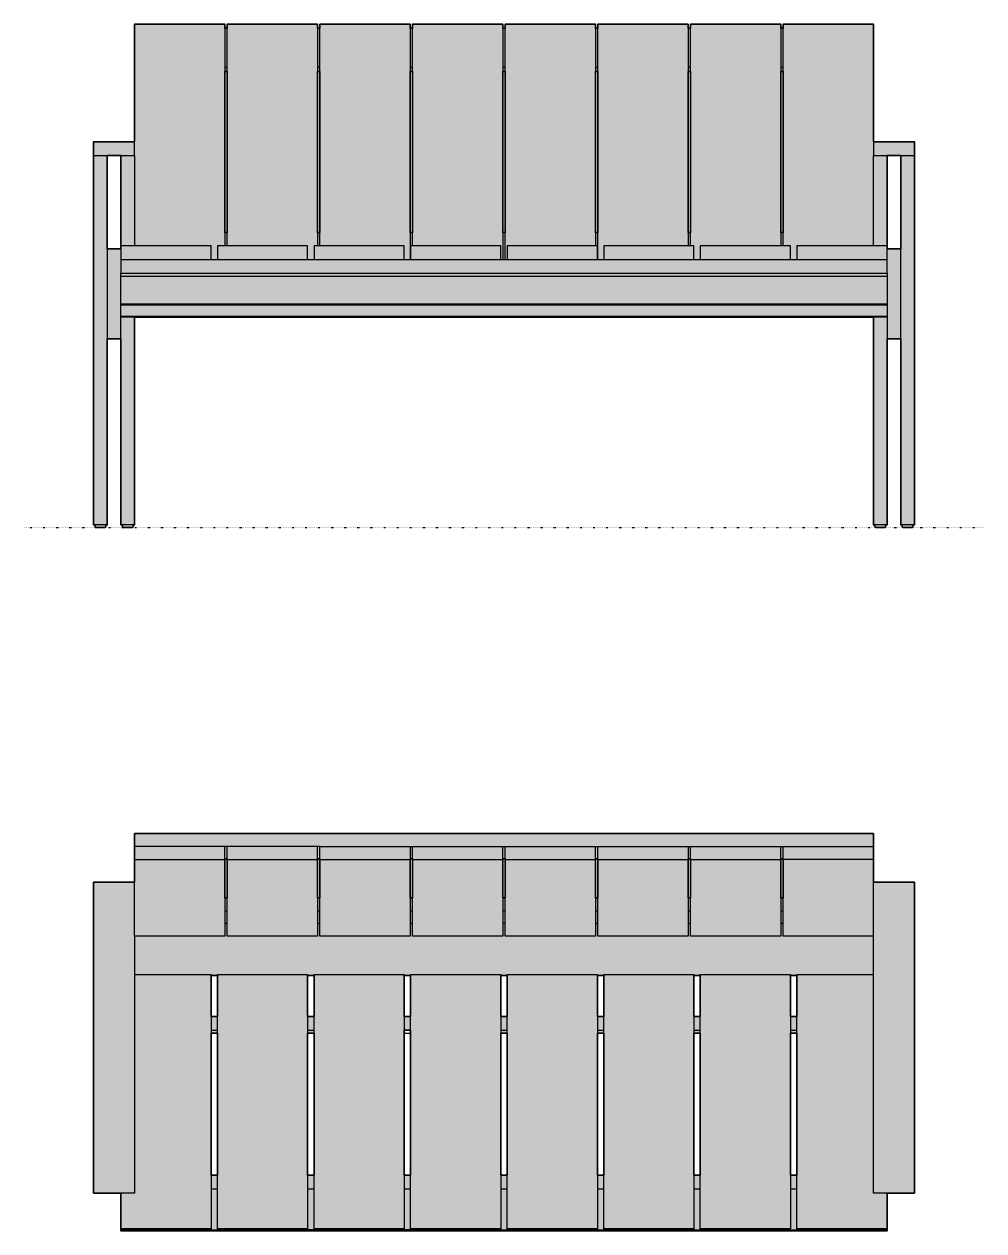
# Model space of a CAD drawing. Header units: millimetres. Extents: x 0 to 2777, y -1131 to 809.
# Drawn here: x 0 to 1543, y -1131 to 809 of the extents above; entities that cross this region are included whole.
import ezdxf

# ---------------------------------------------------------------- set-up
doc = ezdxf.new("R2010")
doc.units = ezdxf.units.MM
doc.linetypes.add('Dots', pattern=[1, 0, -1])
doc.layers.add('Blocks', color=7, linetype='Continuous')
doc.layers.add('Blocks$Fill', color=7, linetype='Continuous', true_color=0xffffff)
for name, color, linetype, lineweight, true_color in [('Blocks$Inner', 7, 'Continuous', 25, 0x007f00), ('Blocks$Outline', 7, 'Continuous', 35, 0xff3f3f), ('Groud', 7, 'Dots', 25, 0x243775)]:
    doc.layers.add(name, color=color, linetype=linetype, lineweight=lineweight, true_color=true_color)

# ---------------------------------------------------------------- blocks, each defined once
blk = doc.blocks.new('Crate Dining Bench Top')
at = {"layer": 'Blocks$Fill'}
h = blk.add_hatch(color=256, dxfattribs=at)
h.paths.add_polyline_path([(687.5, -709.4), (187.5, -709.4), (187.5, -643.4), (151, -643.4), (130, -643.4), (109, -643.4), (109, 544.6), (130, 544.6), (151, 544.6), (187.5, 544.6), (187.5, 610.6), (687.5, 610.6), (687.5, 566.6), (748, 566.6), (748, -665.4), (746.3, -665.4), (687.5, -665.4)], flags=0)
h.paths.add_polyline_path([(212.5, 399.6), (149.9, 399.6), (149.9, 395.6), (151, 395.6), (212.5, 395.6)], flags=0)
h.paths.add_polyline_path([(403.3, 411.3), (403.3, 421.6), (337.5, 421.6), (337.5, 411.3)], flags=0)
h.paths.add_polyline_path([(430.4, 421.6), (430.4, 411.3), (658.5, 411.3), (658.5, 421.6)], flags=0)
h.paths.add_polyline_path([(430.4, 266.3), (430.4, 256.1), (658.5, 256.1), (658.5, 266.3)], flags=0)
h.paths.add_polyline_path([(403.3, 256.1), (403.3, 266.3), (337.5, 266.3), (337.5, 256.1)], flags=0)
h.paths.add_polyline_path([(430.4, 111.1), (430.4, 100.8), (658.5, 100.8), (658.5, 111.1)], flags=0)
h.paths.add_polyline_path([(403.3, 111.1), (337.5, 111.1), (337.5, 100.8), (403.3, 100.8)], flags=0)
h.paths.add_polyline_path([(403.3, -44.2), (337.5, -44.2), (337.5, -54.5), (403.3, -54.5)], flags=0)
h.paths.add_polyline_path([(430.4, -54.5), (658.5, -54.5), (658.5, -44.2), (430.4, -44.2)], flags=0)
h.paths.add_polyline_path([(658.5, -199.5), (425.3, -199.5), (425.3, -209.8), (658.5, -209.8)], flags=0)
h.paths.add_polyline_path([(403.3, -199.5), (337.5, -199.5), (337.5, -209.8), (403.3, -209.8)], flags=0)
h.paths.add_polyline_path([(430.4, -354.8), (430.4, -365.1), (658.5, -365.1), (658.5, -354.8)], flags=0)
h.paths.add_polyline_path([(337.5, -354.8), (337.5, -365.1), (403.3, -365.1), (403.3, -354.8)], flags=0)
h.paths.add_polyline_path([(337.5, -510.1), (337.5, -520.4), (403.3, -520.4), (403.3, -510.1)], flags=0)
h.paths.add_polyline_path([(430.4, -510.1), (430.4, -520.4), (658.5, -520.4), (658.5, -510.1)], flags=0)
h.paths.add_polyline_path([(212.5, -494.4), (151, -494.4), (149.9, -494.4), (149.9, -498.4), (151, -498.4), (212.5, -498.4)], flags=0)
h.paths.add_polyline_path([(212.5, -345.4), (149.9, -345.4), (149.9, -349.4), (151, -349.4), (212.5, -349.4)], flags=0)
h.paths.add_polyline_path([(151, 250.6), (149.9, 250.6), (149.9, 246.6), (212.5, 246.6), (212.5, 250.6)], flags=0)
h.paths.add_polyline_path([(212.5, -200.4), (212.5, -196.4), (151, -196.4), (149.9, -196.4), (149.9, -200.4)], flags=0)
h.paths.add_polyline_path([(212.5, 101.6), (149.9, 101.6), (149.9, 97.6), (151, 97.6), (212.5, 97.6)], flags=0)
h.paths.add_polyline_path([(212.5, -47.4), (151, -47.4), (149.9, -47.4), (149.9, -51.4), (151, -51.4), (212.5, -51.4)], flags=0)
at = {"layer": 'Blocks$Inner'}
for p, q in [((744.5, 566.6), (744.5, 421.6)), ((746.3, 421.6), (746.3, 566.6)), ((337.5, 411.3), (337.5, 421.6)), ((430.4, 411.3), (430.4, 421.6)), ((149.9, 399.6), (149.9, 395.6)), ((212.5, 395.6), (212.5, 399.6)), ((233.5, 395.6), (233.5, 399.6)), ((253.3, 395.6), (253.3, 399.6)), ((337.5, 256.1), (337.5, 266.3)), ((430.4, 256.1), (430.4, 266.3)), ((658.5, 266.3), (658.5, 256.1)), ((744.5, 256.1), (744.5, 111.1)), ((746.3, 256.1), (746.3, 266.3)), ((130, 246.6), (130, 250.6)), ((149.9, 250.6), (149.9, 246.6)), ((151, 101.6), (151, 246.6)), ((212.5, 246.6), (212.5, 250.6)), ((233.5, 246.6), (233.5, 250.6)), ((253.3, 246.6), (253.3, 250.6)), ((149.9, 101.6), (149.9, 97.6)), ((212.5, 97.6), (212.5, 101.6)), ((233.5, 97.6), (233.5, 101.6)), ((253.3, 97.6), (253.3, 101.6)), ((403.3, 100.8), (403.3, 111.1)), ((425.3, 100.8), (425.3, 111.1)), ((658.5, 111.1), (658.5, 100.8)), ((680.5, 100.8), (680.5, 111.1)), ((744.5, 100.8), (744.5, -44.2)), ((149.9, -47.4), (149.9, -51.4)), ((212.5, -51.4), (212.5, -47.4)), ((233.5, -51.4), (233.5, -47.4)), ((253.3, -51.4), (253.3, -47.4)), ((337.5, -54.5), (337.5, -44.2)), ((403.3, -54.5), (403.3, -44.2)), ((425.3, -54.5), (425.3, -44.2)), ((430.4, -54.5), (430.4, -44.2)), ((658.5, -44.2), (658.5, -54.5)), ((680.5, -54.5), (680.5, -44.2)), ((130, -200.4), (130, -196.4)), ((149.9, -196.4), (149.9, -200.4)), ((151, -345.4), (151, -200.4)), ((212.5, -200.4), (212.5, -196.4)), ((233.5, -200.4), (233.5, -196.4)), ((253.3, -200.4), (253.3, -196.4)), ((337.5, -209.8), (337.5, -199.5)), ((403.3, -209.8), (403.3, -199.5)), ((425.3, -209.8), (425.3, -199.5)), ((430.4, -209.8), (430.4, -199.5)), ((658.5, -199.5), (658.5, -209.8)), ((680.5, -209.8), (680.5, -199.5)), ((149.9, -345.4), (149.9, -349.4)), ((212.5, -349.4), (212.5, -345.4)), ((233.5, -349.4), (233.5, -345.4)), ((253.3, -349.4), (253.3, -345.4)), ((337.5, -365.1), (337.5, -354.8)), ((403.3, -365.1), (403.3, -354.8)), ((425.3, -365.1), (425.3, -354.8)), ((430.4, -365.1), (430.4, -354.8)), ((658.5, -354.8), (658.5, -365.1)), ((680.5, -365.1), (680.5, -354.8)), ((151, -494.4), (130, -494.4)), ((149.9, -494.4), (149.9, -498.4)), ((212.5, -498.4), (212.5, -494.4)), ((233.5, -498.4), (233.5, -494.4)), ((253.3, -498.4), (253.3, -494.4)), ((337.5, -520.4), (337.5, -510.1)), ((403.3, -520.4), (403.3, -510.1)), ((425.3, -520.4), (425.3, -510.1)), ((430.4, -520.4), (430.4, -510.1)), ((658.5, -510.1), (658.5, -520.4)), ((680.5, -520.4), (680.5, -510.1)), ((744.5, -520.4), (744.5, -665.4))]:
    blk.add_line(p, q, dxfattribs=at)
for points in [[(187.5, 544.6), (187.5, 610.6), (687.5, 610.6), (687.5, 544.6), (187.5, 544.6), (151, 544.6), (151, 399.6)], [(687.5, 566.6), (744.5, 566.6), (746.3, 566.6), (748, 566.6), (748, -665.4), (746.3, -665.4), (744.5, -665.4), (687.5, -665.4)], [(151, 544.6), (130, 544.6), (109, 544.6), (109, -643.4), (130, -643.4)], [(274.3, 544.6), (274.3, 399.6), (151, 399.6), (130, 399.6), (130, 544.6)], [(746.3, 411.3), (746.3, 421.6), (744.5, 421.6), (335.8, 421.6), (335.8, 544.6)], [(744.5, 266.3), (746.3, 266.3), (746.3, 411.3), (744.5, 411.3), (744.5, 266.3), (335.8, 266.3), (335.8, 411.3), (744.5, 411.3)], [(403.3, 411.3), (403.3, 421.6)], [(425.3, 411.3), (425.3, 421.6)], [(658.5, 421.6), (658.5, 411.3)], [(680.5, 411.3), (680.5, 421.6)], [(151, 250.6), (130, 250.6), (130, 395.6), (130, 399.6)], [(151, 395.6), (274.3, 395.6), (274.3, 250.6), (151, 250.6), (151, 395.6), (130, 395.6)], [(746.3, 100.8), (746.3, 111.1), (744.5, 111.1), (335.8, 111.1), (335.8, 256.1), (744.5, 256.1), (746.3, 256.1), (746.3, 111.1)], [(403.3, 256.1), (403.3, 266.3)], [(425.3, 256.1), (425.3, 266.3)], [(680.5, 256.1), (680.5, 266.3)], [(151, -47.4), (130, -47.4), (130, 97.6), (130, 101.6)], [(151, 97.6), (274.3, 97.6), (274.3, -47.4), (151, -47.4), (151, 97.6), (130, 97.6)], [(746.3, -54.5), (746.3, -44.2), (744.5, -44.2), (335.8, -44.2), (335.8, 100.8), (744.5, 100.8), (746.3, 100.8), (746.3, -44.2)], [(337.5, 100.8), (337.5, 111.1)], [(430.4, 100.8), (430.4, 111.1)], [(151, -196.4), (130, -196.4), (130, -51.4), (130, -47.4)], [(151, -51.4), (274.3, -51.4), (274.3, -196.4), (151, -196.4), (151, -51.4), (130, -51.4)], [(744.5, -199.5), (335.8, -199.5), (335.8, -54.5), (744.5, -54.5), (744.5, -199.5), (746.3, -199.5), (746.3, -54.5), (744.5, -54.5)], [(746.3, -209.8), (744.5, -209.8), (744.5, -354.8), (335.8, -354.8), (335.8, -209.8), (744.5, -209.8)], [(746.3, -199.5), (746.3, -209.8), (746.3, -354.8), (744.5, -354.8)], [(130, -345.4), (130, -349.4), (130, -494.4), (130, -498.4), (130, -643.4), (151, -643.4)], [(151, -349.4), (274.3, -349.4), (274.3, -494.4), (151, -494.4), (151, -349.4), (130, -349.4)], [(746.3, -365.1), (744.5, -365.1), (744.5, -510.1), (335.8, -510.1), (335.8, -365.1), (744.5, -365.1)], [(746.3, -354.8), (746.3, -365.1), (746.3, -510.1), (744.5, -510.1)], [(151, -498.4), (274.3, -498.4), (274.3, -643.4), (151, -643.4), (151, -498.4), (130, -498.4)], [(335.8, -643.4), (335.8, -520.4), (744.5, -520.4), (746.3, -520.4)], [(746.3, -665.4), (746.3, -520.4), (746.3, -510.1)], [(274.3, -643.4), (687.5, -643.4), (687.5, -709.4), (187.5, -709.4), (187.5, -643.4)]]:
    blk.add_lwpolyline(points, dxfattribs=at)
for points in [[(274.3, 101.6), (151, 101.6), (130, 101.6), (130, 246.6), (151, 246.6), (274.3, 246.6)], [(274.3, -345.4), (151, -345.4), (130, -345.4), (130, -200.4), (151, -200.4), (274.3, -200.4)]]:
    blk.add_lwpolyline(points, close=True, dxfattribs=at)
at = {"layer": 'Blocks$Outline'}
for points in [[(187.5, 544.6), (187.5, 610.6)], [(187.5, 610.6), (687.5, 610.6)], [(687.5, 610.6), (687.5, 566.6)], [(687.5, 566.6), (744.5, 566.6), (746.3, 566.6), (748, 566.6), (748, -665.4), (746.3, -665.4), (744.5, -665.4), (687.5, -665.4)], [(109, -643.4), (109, 544.6)], [(109, 544.6), (130, 544.6)], [(130, 544.6), (151, 544.6)], [(151, 544.6), (187.5, 544.6)], [(403.3, 421.6), (337.5, 421.6)], [(337.5, 421.6), (337.5, 411.3)], [(337.5, 411.3), (403.3, 411.3)], [(403.3, 411.3), (403.3, 421.6)], [(430.4, 421.6), (430.4, 411.3)], [(658.5, 421.6), (430.4, 421.6)], [(430.4, 411.3), (658.5, 411.3)], [(658.5, 411.3), (658.5, 421.6)], [(212.5, 399.6), (151, 399.6), (149.9, 399.6)], [(149.9, 399.6), (149.9, 395.6)], [(149.9, 395.6), (151, 395.6)], [(151, 395.6), (212.5, 395.6)], [(212.5, 395.6), (212.5, 399.6)], [(403.3, 266.3), (337.5, 266.3)], [(337.5, 266.3), (337.5, 256.1)], [(337.5, 256.1), (403.3, 256.1)], [(403.3, 256.1), (403.3, 266.3)], [(430.4, 266.3), (430.4, 256.1)], [(658.5, 266.3), (430.4, 266.3)], [(430.4, 256.1), (658.5, 256.1)], [(658.5, 256.1), (658.5, 266.3)], [(151, 250.6), (149.9, 250.6)], [(149.9, 250.6), (149.9, 246.6)], [(149.9, 246.6), (151, 246.6), (212.5, 246.6)], [(212.5, 250.6), (151, 250.6)], [(212.5, 246.6), (212.5, 250.6)], [(212.5, 101.6), (151, 101.6), (149.9, 101.6)], [(149.9, 101.6), (149.9, 97.6)], [(149.9, 97.6), (151, 97.6)], [(151, 97.6), (212.5, 97.6)], [(212.5, 97.6), (212.5, 101.6)], [(403.3, 111.1), (337.5, 111.1)], [(337.5, 111.1), (337.5, 100.8)], [(337.5, 100.8), (403.3, 100.8)], [(403.3, 100.8), (403.3, 111.1)], [(430.4, 111.1), (430.4, 100.8)], [(658.5, 111.1), (430.4, 111.1)], [(430.4, 100.8), (658.5, 100.8)], [(658.5, 100.8), (658.5, 111.1)], [(151, -47.4), (149.9, -47.4)], [(149.9, -47.4), (149.9, -51.4)], [(149.9, -51.4), (151, -51.4)], [(212.5, -47.4), (151, -47.4)], [(151, -51.4), (212.5, -51.4)], [(212.5, -51.4), (212.5, -47.4)], [(403.3, -44.2), (337.5, -44.2)], [(337.5, -44.2), (337.5, -54.5)], [(337.5, -54.5), (403.3, -54.5)], [(403.3, -54.5), (403.3, -44.2)], [(658.5, -44.2), (430.4, -44.2)], [(430.4, -44.2), (430.4, -54.5)], [(430.4, -54.5), (658.5, -54.5)], [(658.5, -54.5), (658.5, -44.2)], [(151, -196.4), (149.9, -196.4)], [(149.9, -196.4), (149.9, -200.4)], [(149.9, -200.4), (151, -200.4), (212.5, -200.4)], [(212.5, -196.4), (151, -196.4)], [(212.5, -200.4), (212.5, -196.4)], [(403.3, -199.5), (337.5, -199.5)], [(337.5, -199.5), (337.5, -209.8)], [(337.5, -209.8), (403.3, -209.8)], [(403.3, -209.8), (403.3, -199.5)], [(658.5, -199.5), (425.3, -199.5)], [(425.3, -199.5), (425.3, -209.8)], [(425.3, -209.8), (658.5, -209.8)], [(658.5, -209.8), (658.5, -199.5)], [(212.5, -345.4), (151, -345.4), (149.9, -345.4)], [(149.9, -345.4), (149.9, -349.4)], [(212.5, -349.4), (212.5, -345.4)], [(149.9, -349.4), (151, -349.4)], [(151, -349.4), (212.5, -349.4)], [(337.5, -354.8), (337.5, -365.1)], [(403.3, -354.8), (337.5, -354.8)], [(337.5, -365.1), (403.3, -365.1)], [(403.3, -365.1), (403.3, -354.8)], [(430.4, -354.8), (430.4, -365.1)], [(658.5, -354.8), (430.4, -354.8)], [(430.4, -365.1), (658.5, -365.1)], [(658.5, -365.1), (658.5, -354.8)], [(151, -494.4), (149.9, -494.4)], [(149.9, -494.4), (149.9, -498.4)], [(149.9, -498.4), (151, -498.4)], [(212.5, -494.4), (151, -494.4)], [(151, -498.4), (212.5, -498.4)], [(212.5, -498.4), (212.5, -494.4)], [(337.5, -510.1), (337.5, -520.4)], [(403.3, -510.1), (337.5, -510.1)], [(337.5, -520.4), (403.3, -520.4)], [(403.3, -520.4), (403.3, -510.1)], [(430.4, -510.1), (430.4, -520.4)], [(658.5, -510.1), (430.4, -510.1)], [(430.4, -520.4), (658.5, -520.4)], [(658.5, -520.4), (658.5, -510.1)], [(130, -643.4), (109, -643.4)], [(151, -643.4), (130, -643.4)], [(187.5, -643.4), (151, -643.4)], [(187.5, -709.4), (187.5, -643.4)], [(687.5, -665.4), (687.5, -709.4)], [(687.5, -709.4), (187.5, -709.4)]]:
    blk.add_lwpolyline(points, dxfattribs=at)
blk = doc.blocks.new('Crate Dining Bench Front')
at = {"layer": 'Blocks$Fill'}
h = blk.add_hatch(color=256, dxfattribs=at)
h.paths.add_polyline_path([(1431.6, 598), (1431.6, 4), (1429.6, 4), (1429.2, 1.2), (1429.2, 1.2), (1429.2, 1.1), (1429.2, 1.1), (1429.1, 1), (1429.1, 1), (1429.1, 0.9), (1429.1, 0.9), (1429.1, 0.8), (1429, 0.8), (1429, 0.7), (1429, 0.7), (1429, 0.6), (1428.9, 0.6), (1428.9, 0.6), (1428.9, 0.5), (1428.8, 0.5), (1428.8, 0.4), (1428.7, 0.4), (1428.7, 0.4), (1428.7, 0.3), (1428.6, 0.3), (1428.6, 0.3), (1428.5, 0.3), (1428.5, 0.2), (1428.5, 0.2), (1428.4, 0.2), (1428.4, 0.1), (1428.3, 0.1), (1428.3, 0.1), (1428.2, 0.1), (1428.2, 0.1), (1428.1, 0.1), (1428.1, 0), (1428, 0), (1428, 0), (1427.9, 0), (1427.9, 0), (1427.8, 0), (1427.8, 0), (1427.7, 0), (1413.5, 0), (1413.4, 0), (1413.4, 0), (1413.3, 0), (1413.3, 0), (1413.2, 0), (1413.2, 0), (1413.1, 0.1), (1413.1, 0.1), (1413.1, 0.1), (1413, 0.1), (1413, 0.1), (1412.9, 0.1), (1412.9, 0.2), (1412.8, 0.2), (1412.8, 0.2), (1412.7, 0.2), (1412.7, 0.3), (1412.7, 0.3), (1412.6, 0.3), (1412.6, 0.4), (1412.5, 0.4), (1412.5, 0.4), (1412.5, 0.5), (1412.4, 0.5), (1412.4, 0.5), (1412.4, 0.6), (1412.3, 0.6), (1412.3, 0.7), (1412.3, 0.7), (1412.3, 0.7), (1412.2, 0.8), (1412.2, 0.8), (1412.2, 0.9), (1412.2, 0.9), (1412.1, 1), (1412.1, 1), (1412.1, 1.1), (1412.1, 1.1), (1412.1, 1.2), (1412.1, 1.2), (1412.1, 1.3), (1411.6, 4), (1409.6, 4), (1409.6, 303), (1387.6, 303), (1387.6, 4), (1385.6, 4), (1385.2, 1.2), (1385.2, 1.2), (1385.2, 1.1), (1385.2, 1.1), (1385.1, 1), (1385.1, 1), (1385.1, 0.9), (1385.1, 0.9), (1385.1, 0.8), (1385, 0.8), (1385, 0.7), (1385, 0.7), (1385, 0.6), (1384.9, 0.6), (1384.9, 0.6), (1384.9, 0.5), (1384.8, 0.5), (1384.8, 0.4), (1384.7, 0.4), (1384.7, 0.4), (1384.7, 0.3), (1384.6, 0.3), (1384.6, 0.3), (1384.5, 0.3), (1384.5, 0.2), (1384.5, 0.2), (1384.4, 0.2), (1384.4, 0.1), (1384.3, 0.1), (1384.3, 0.1), (1384.2, 0.1), (1384.2, 0.1), (1384.1, 0.1), (1384.1, 0), (1384, 0), (1384, 0), (1383.9, 0), (1383.9, 0), (1383.8, 0), (1383.8, 0), (1383.7, 0), (1369.5, 0), (1369.4, 0), (1369.4, 0), (1369.3, 0), (1369.3, 0), (1369.2, 0), (1369.2, 0), (1369.1, 0.1), (1369.1, 0.1), (1369.1, 0.1), (1369, 0.1), (1369, 0.1), (1368.9, 0.1), (1368.9, 0.2), (1368.8, 0.2), (1368.8, 0.2), (1368.7, 0.2), (1368.7, 0.3), (1368.7, 0.3), (1368.6, 0.3), (1368.6, 0.4), (1368.5, 0.4), (1368.5, 0.4), (1368.5, 0.5), (1368.4, 0.5), (1368.4, 0.5), (1368.4, 0.6), (1368.3, 0.6), (1368.3, 0.7), (1368.3, 0.7), (1368.3, 0.7), (1368.2, 0.8), (1368.2, 0.8), (1368.2, 0.9), (1368.2, 0.9), (1368.1, 1), (1368.1, 1), (1368.1, 1.1), (1368.1, 1.1), (1368.1, 1.2), (1368.1, 1.2), (1368.1, 1.3), (1367.6, 4), (1365.6, 4), (1365.6, 337.8), (177.6, 337.8), (177.6, 4), (175.6, 4), (175.2, 1.2), (175.2, 1.2), (175.2, 1.1), (175.2, 1.1), (175.1, 1), (175.1, 1), (175.1, 0.9), (175.1, 0.9), (175.1, 0.8), (175, 0.8), (175, 0.7), (175, 0.7), (175, 0.6), (174.9, 0.6), (174.9, 0.6), (174.9, 0.5), (174.8, 0.5), (174.8, 0.4), (174.7, 0.4), (174.7, 0.4), (174.7, 0.3), (174.6, 0.3), (174.6, 0.3), (174.5, 0.3), (174.5, 0.2), (174.5, 0.2), (174.4, 0.2), (174.4, 0.1), (174.3, 0.1), (174.3, 0.1), (174.2, 0.1), (174.2, 0.1), (174.1, 0.1), (174.1, 0), (174, 0), (174, 0), (173.9, 0), (173.9, 0), (173.8, 0), (173.8, 0), (173.7, 0), (159.5, 0), (159.4, 0), (159.4, 0), (159.3, 0), (159.3, 0), (159.2, 0), (159.2, 0), (159.1, 0.1), (159.1, 0.1), (159.1, 0.1), (159, 0.1), (159, 0.1), (158.9, 0.1), (158.9, 0.2), (158.8, 0.2), (158.8, 0.2), (158.7, 0.2), (158.7, 0.3), (158.7, 0.3), (158.6, 0.3), (158.6, 0.4), (158.5, 0.4), (158.5, 0.4), (158.5, 0.5), (158.4, 0.5), (158.4, 0.5), (158.4, 0.6), (158.3, 0.6), (158.3, 0.7), (158.3, 0.7), (158.3, 0.7), (158.2, 0.8), (158.2, 0.8), (158.2, 0.9), (158.2, 0.9), (158.1, 1), (158.1, 1), (158.1, 1.1), (158.1, 1.1), (158.1, 1.2), (158.1, 1.2), (158.1, 1.3), (157.6, 4), (155.6, 4), (155.6, 303), (133.6, 303), (133.6, 4), (131.6, 4), (131.2, 1.2), (131.2, 1.2), (131.2, 1.1), (131.2, 1.1), (131.1, 1), (131.1, 1), (131.1, 0.9), (131.1, 0.9), (131.1, 0.8), (131, 0.8), (131, 0.7), (131, 0.7), (131, 0.6), (130.9, 0.6), (130.9, 0.6), (130.9, 0.5), (130.8, 0.5), (130.8, 0.4), (130.7, 0.4), (130.7, 0.4), (130.7, 0.3), (130.6, 0.3), (130.6, 0.3), (130.5, 0.3), (130.5, 0.2), (130.5, 0.2), (130.4, 0.2), (130.4, 0.1), (130.3, 0.1), (130.3, 0.1), (130.2, 0.1), (130.2, 0.1), (130.1, 0.1), (130.1, 0), (130, 0), (130, 0), (129.9, 0), (129.9, 0), (129.8, 0), (129.8, 0), (129.7, 0), (115.5, 0), (115.4, 0), (115.4, 0), (115.3, 0), (115.3, 0), (115.2, 0), (115.2, 0), (115.1, 0.1), (115.1, 0.1), (115.1, 0.1), (115, 0.1), (115, 0.1), (114.9, 0.1), (114.9, 0.2), (114.8, 0.2), (114.8, 0.2), (114.7, 0.2), (114.7, 0.3), (114.7, 0.3), (114.6, 0.3), (114.6, 0.4), (114.5, 0.4), (114.5, 0.4), (114.5, 0.5), (114.4, 0.5), (114.4, 0.5), (114.4, 0.6), (114.3, 0.6), (114.3, 0.7), (114.3, 0.7), (114.3, 0.7), (114.2, 0.8), (114.2, 0.8), (114.2, 0.9), (114.2, 0.9), (114.1, 1), (114.1, 1), (114.1, 1.1), (114.1, 1.1), (114.1, 1.2), (114.1, 1.2), (114.1, 1.3), (113.6, 4), (111.6, 4), (111.6, 598), (111.6, 620), (177.6, 620), (177.6, 809), (322.6, 809), (322.6, 802.4), (326.6, 802.4), (326.6, 809), (471.6, 809), (471.6, 802.4), (475.6, 802.4), (475.6, 809), (620.6, 809), (620.6, 802.4), (624.6, 802.4), (624.6, 809), (769.6, 809), (769.6, 802.4), (773.6, 802.4), (773.6, 809), (918.6, 809), (918.6, 802.4), (922.6, 802.4), (922.6, 809), (1067.6, 809), (1067.6, 802.4), (1071.6, 802.4), (1071.6, 809), (1216.6, 809), (1216.6, 802.4), (1220.6, 802.4), (1220.6, 809), (1365.6, 809), (1365.6, 620), (1431.6, 620)], flags=0)
h.paths.add_polyline_path([(155.6, 452.5), (155.6, 598), (133.6, 598), (133.6, 448), (155.6, 448)], flags=0)
h.paths.add_polyline_path([(322.6, 474.3), (326.6, 474.3), (326.6, 732.8), (322.6, 732.8)], flags=0)
h.paths.add_polyline_path([(475.6, 474.3), (475.6, 732.8), (471.6, 732.8), (471.6, 474.3)], flags=0)
h.paths.add_polyline_path([(624.6, 474.3), (624.6, 732.8), (620.6, 732.8), (620.6, 474.3)], flags=0)
h.paths.add_polyline_path([(769.6, 474.3), (773.6, 474.3), (773.6, 732.8), (769.6, 732.8)], flags=0)
h.paths.add_polyline_path([(922.6, 474.3), (922.6, 732.8), (918.6, 732.8), (918.6, 474.3)], flags=0)
h.paths.add_polyline_path([(1067.6, 474.3), (1071.6, 474.3), (1071.6, 732.8), (1067.6, 732.8)], flags=0)
h.paths.add_polyline_path([(1216.6, 474.3), (1220.6, 474.3), (1220.6, 732.8), (1216.6, 732.8)], flags=0)
h.paths.add_polyline_path([(1387.6, 452.5), (1387.6, 448), (1409.6, 448), (1409.6, 598), (1387.6, 598)], flags=0)
at = {"layer": 'Blocks$Inner'}
for p, q in [((322.6, 802.4), (326.6, 802.4)), ((471.6, 802.4), (475.6, 802.4)), ((620.6, 802.4), (624.6, 802.4)), ((769.6, 802.4), (773.6, 802.4)), ((918.6, 802.4), (922.6, 802.4)), ((1067.6, 802.4), (1071.6, 802.4)), ((1216.6, 802.4), (1220.6, 802.4)), ((326.6, 739.5), (322.6, 739.5)), ((475.6, 739.5), (471.6, 739.5)), ((624.6, 739.5), (620.6, 739.5)), ((773.6, 739.5), (769.6, 739.5)), ((922.6, 739.5), (918.6, 739.5)), ((1071.6, 739.5), (1067.6, 739.5)), ((1220.6, 739.5), (1216.6, 739.5)), ((322.6, 732.8), (326.6, 732.8)), ((471.6, 732.8), (475.6, 732.8)), ((620.6, 732.8), (624.6, 732.8)), ((769.6, 732.8), (773.6, 732.8)), ((918.6, 732.8), (922.6, 732.8)), ((1067.6, 732.8), (1071.6, 732.8)), ((1216.6, 732.8), (1220.6, 732.8)), ((155.6, 452.5), (155.6, 598)), ((1387.6, 598), (1387.6, 452.5)), ((322.6, 474.3), (326.6, 474.3)), ((471.6, 474.3), (475.6, 474.3)), ((620.6, 474.3), (624.6, 474.3)), ((769.6, 474.3), (773.6, 474.3)), ((918.6, 474.3), (922.6, 474.3)), ((1067.6, 474.3), (1071.6, 474.3)), ((1216.6, 474.3), (1220.6, 474.3)), ((155.6, 448), (133.6, 448)), ((1409.6, 448), (1387.6, 448)), ((155.6, 430.6), (1387.6, 430.6)), ((155.6, 359.6), (1387.6, 359.6)), ((155.6, 357.9), (1387.6, 357.9)), ((155.6, 339.5), (1387.6, 339.5)), ((1387.6, 337.8), (155.6, 337.8)), ((1387.6, 303), (1409.6, 303)), ((158.5, 0.4), (159.1, 0.1))]:
    blk.add_line(p, q, dxfattribs=at)
for points in [[(177.6, 598), (177.6, 620), (177.6, 809), (322.6, 809), (322.6, 452.5)], [(326.6, 452.5), (326.6, 809), (471.6, 809), (471.6, 452.5)], [(475.6, 452.5), (475.6, 809), (620.6, 809), (620.6, 430.6)], [(624.6, 452.5), (624.6, 809), (769.6, 809), (769.6, 430.6)], [(773.6, 430.6), (773.6, 809), (918.6, 809), (918.6, 452.5)], [(922.6, 430.6), (922.6, 809), (1067.6, 809), (1067.6, 452.5)], [(1071.6, 452.5), (1071.6, 809), (1216.6, 809), (1216.6, 452.5)], [(1220.6, 452.5), (1220.6, 809), (1365.6, 809), (1365.6, 620), (1365.6, 598)], [(177.6, 620), (111.6, 620), (111.6, 598), (177.6, 598), (177.6, 452.5)], [(1365.6, 452.5), (1365.6, 598), (1431.6, 598), (1431.6, 620), (1365.6, 620)], [(133.6, 598), (133.6, 4), (111.6, 4), (111.6, 598)], [(1431.6, 598), (1431.6, 4), (1409.6, 4), (1409.6, 303), (1409.6, 448), (1409.6, 598)], [(300.6, 430.6), (300.6, 452.5), (155.6, 452.5), (155.6, 430.6), (155.6, 408.6), (1387.6, 408.6), (1387.6, 403.4), (155.6, 403.4)], [(455.9, 430.6), (455.9, 452.5), (310.9, 452.5), (310.9, 430.6)], [(611.2, 430.6), (611.2, 452.5), (466.2, 452.5), (466.2, 430.6)], [(766.5, 430.6), (766.5, 452.5), (621.5, 452.5), (621.5, 430.6)], [(921.8, 430.6), (921.8, 452.5), (776.8, 452.5), (776.8, 430.6)], [(1077.1, 430.6), (1077.1, 452.5), (932.1, 452.5), (932.1, 430.6)], [(1232.3, 430.6), (1232.3, 452.5), (1087.3, 452.5), (1087.3, 430.6)], [(1387.6, 408.6), (1387.6, 430.6), (1387.6, 452.5), (1242.6, 452.5), (1242.6, 430.6)], [(133.6, 303), (155.6, 303), (155.6, 408.6)], [(1387.6, 403.4), (1387.6, 398.4), (1387.6, 303), (1387.6, 4), (1365.6, 4), (1365.6, 337.8)], [(177.6, 337.8), (177.6, 4), (155.6, 4), (155.6, 303)], [(115.1, 0.1), (114.5, 0.4), (114.5, 0.4), (114.5, 0.5), (114.4, 0.5), (114.4, 0.5), (114.4, 0.6), (114.3, 0.6), (114.3, 0.7), (114.3, 0.7), (114.3, 0.7), (114.2, 0.8), (114.2, 0.8), (114.2, 0.9), (114.2, 0.9), (114.1, 1), (114.1, 1), (114.1, 1.1), (114.1, 1.1), (114.1, 1.2), (114.1, 1.2), (114.1, 1.3), (113.6, 4)], [(131.6, 4), (131.2, 1.3), (131.2, 1.2), (131.2, 1.2), (131.2, 1.1), (131.2, 1.1), (131.1, 1), (131.1, 1), (131.1, 0.9), (131.1, 0.9), (131.1, 0.8), (131, 0.8), (131, 0.7), (131, 0.7), (131, 0.6), (130.9, 0.6), (130.9, 0.6), (130.9, 0.5), (130.8, 0.5), (130.8, 0.4), (130.7, 0.4), (130.7, 0.4), (130.7, 0.3), (130.6, 0.3), (130.6, 0.3), (130.5, 0.3), (130.5, 0.2), (130.5, 0.2), (130.4, 0.2), (130.4, 0.1), (130.3, 0.1), (130.3, 0.1), (130.2, 0.1), (130.2, 0.1), (130.1, 0.1), (130.1, 0), (130, 0), (130, 0), (129.9, 0), (129.9, 0), (129.8, 0), (129.8, 0), (129.7, 0), (129.7, 0), (128.6, 0), (128.2, 0), (117, 0), (116.8, 0), (115.6, 0), (115.5, 0), (115.5, 0), (115.4, 0), (115.4, 0), (115.3, 0), (115.3, 0), (115.2, 0), (115.2, 0), (115.1, 0.1), (115.1, 0.1), (115.1, 0.1), (115, 0.1), (115, 0.1), (114.9, 0.1), (114.9, 0.2), (114.8, 0.2), (114.8, 0.2), (114.7, 0.2), (114.7, 0.3), (114.7, 0.3), (114.6, 0.3), (114.6, 0.4), (114.5, 0.4)], [(175.6, 4), (175.2, 1.3), (175.2, 1.2), (175.2, 1.2), (175.2, 1.1), (175.2, 1.1), (175.1, 1), (175.1, 1), (175.1, 0.9), (175.1, 0.9), (175.1, 0.8), (175, 0.8), (175, 0.7), (175, 0.7), (175, 0.6), (174.9, 0.6), (174.9, 0.6), (174.9, 0.5), (174.8, 0.5), (174.8, 0.4), (174.7, 0.4), (174.7, 0.4), (174.7, 0.3), (174.6, 0.3), (174.6, 0.3), (174.5, 0.3), (174.5, 0.2), (174.5, 0.2), (174.4, 0.2), (174.4, 0.1), (174.3, 0.1), (174.3, 0.1), (174.2, 0.1), (174.2, 0.1), (174.1, 0.1), (174.1, 0), (174, 0), (174, 0), (173.9, 0), (173.9, 0), (173.8, 0), (173.8, 0), (173.7, 0), (173.7, 0), (172.6, 0), (172.2, 0), (161, 0), (160.8, 0), (159.6, 0), (159.5, 0), (159.5, 0), (159.4, 0), (159.4, 0), (159.3, 0), (159.3, 0), (159.2, 0), (159.2, 0), (159.1, 0.1), (159.1, 0.1), (159.1, 0.1), (159, 0.1), (159, 0.1), (158.9, 0.1), (158.9, 0.2), (158.8, 0.2), (158.8, 0.2), (158.7, 0.2), (158.7, 0.3), (158.7, 0.3), (158.6, 0.3), (158.6, 0.4), (158.5, 0.4), (158.5, 0.4), (158.5, 0.5), (158.4, 0.5), (158.4, 0.5), (158.4, 0.6), (158.3, 0.6), (158.3, 0.7), (158.3, 0.7), (158.3, 0.7), (158.2, 0.8), (158.2, 0.8), (158.2, 0.9), (158.2, 0.9), (158.1, 1), (158.1, 1), (158.1, 1.1), (158.1, 1.1), (158.1, 1.2), (158.1, 1.2), (158.1, 1.3), (157.6, 4)], [(1385.6, 4), (1385.2, 1.3), (1385.2, 1.2), (1385.2, 1.2), (1385.2, 1.1), (1385.2, 1.1), (1385.1, 1), (1385.1, 1), (1385.1, 0.9), (1385.1, 0.9), (1385.1, 0.8), (1385, 0.8), (1385, 0.7), (1385, 0.7), (1385, 0.6), (1384.9, 0.6), (1384.9, 0.6), (1384.9, 0.5), (1384.8, 0.5), (1384.8, 0.4), (1384.7, 0.4), (1384.7, 0.4), (1384.7, 0.3), (1384.6, 0.3), (1384.6, 0.3), (1384.5, 0.3), (1384.5, 0.2), (1384.5, 0.2), (1384.4, 0.2), (1384.4, 0.1), (1384.3, 0.1), (1384.3, 0.1), (1384.2, 0.1), (1384.2, 0.1), (1384.1, 0.1), (1384.1, 0), (1384, 0), (1384, 0), (1383.9, 0), (1383.9, 0), (1383.8, 0), (1383.8, 0), (1383.7, 0), (1383.6, 0), (1382.5, 0), (1382.2, 0), (1371, 0), (1370.7, 0), (1369.6, 0), (1369.5, 0), (1369.5, 0), (1369.4, 0), (1369.4, 0), (1369.3, 0), (1369.3, 0), (1369.2, 0), (1369.2, 0), (1369.1, 0.1), (1369.1, 0.1), (1369.1, 0.1), (1369, 0.1), (1369, 0.1), (1368.9, 0.1), (1368.9, 0.2), (1368.8, 0.2), (1368.8, 0.2), (1368.7, 0.2), (1368.7, 0.3), (1368.7, 0.3), (1368.6, 0.3), (1368.6, 0.4), (1368.5, 0.4), (1368.5, 0.4), (1368.5, 0.5), (1368.4, 0.5), (1368.4, 0.5), (1368.4, 0.6), (1368.3, 0.6), (1368.3, 0.7), (1368.3, 0.7), (1368.3, 0.7), (1368.2, 0.8), (1368.2, 0.8), (1368.2, 0.9), (1368.2, 0.9), (1368.1, 1), (1368.1, 1), (1368.1, 1.1), (1368.1, 1.1), (1368.1, 1.2), (1368.1, 1.2), (1368.1, 1.3), (1367.6, 4)], [(1429.6, 4), (1429.2, 1.3), (1429.2, 1.2), (1429.2, 1.2), (1429.2, 1.1), (1429.2, 1.1), (1429.1, 1), (1429.1, 1), (1429.1, 0.9), (1429.1, 0.9), (1429.1, 0.8), (1429, 0.8), (1429, 0.7), (1429, 0.7), (1429, 0.6), (1428.9, 0.6), (1428.9, 0.6), (1428.9, 0.5), (1428.8, 0.5), (1428.8, 0.4), (1428.7, 0.4), (1428.7, 0.4), (1428.7, 0.3), (1428.6, 0.3), (1428.6, 0.3), (1428.5, 0.3), (1428.5, 0.2), (1428.5, 0.2), (1428.4, 0.2), (1428.4, 0.1), (1428.3, 0.1), (1428.3, 0.1), (1428.2, 0.1), (1428.2, 0.1), (1428.1, 0.1), (1428.1, 0), (1428, 0), (1428, 0), (1427.9, 0), (1427.9, 0), (1427.8, 0), (1427.8, 0), (1427.7, 0), (1427.6, 0), (1426.5, 0), (1426.2, 0), (1415, 0), (1414.7, 0), (1413.6, 0), (1413.5, 0), (1413.5, 0), (1413.4, 0), (1413.4, 0), (1413.3, 0), (1413.3, 0), (1413.2, 0), (1413.2, 0), (1413.1, 0.1), (1413.1, 0.1), (1413.1, 0.1), (1413, 0.1), (1413, 0.1), (1412.9, 0.1), (1412.9, 0.2), (1412.8, 0.2), (1412.8, 0.2), (1412.7, 0.2), (1412.7, 0.3), (1412.7, 0.3), (1412.6, 0.3), (1412.6, 0.4), (1412.5, 0.4), (1412.5, 0.4), (1412.5, 0.5), (1412.4, 0.5), (1412.4, 0.5), (1412.4, 0.6), (1412.3, 0.6), (1412.3, 0.7), (1412.3, 0.7), (1412.3, 0.7), (1412.2, 0.8), (1412.2, 0.8), (1412.2, 0.9), (1412.2, 0.9), (1412.1, 1), (1412.1, 1), (1412.1, 1.1), (1412.1, 1.1), (1412.1, 1.2), (1412.1, 1.2), (1412.1, 1.3), (1411.6, 4)]]:
    blk.add_lwpolyline(points, dxfattribs=at)
at = {"layer": 'Blocks$Outline'}
for points in [[(177.6, 620), (177.6, 809), (322.6, 809), (322.6, 802.4)], [(322.6, 802.4), (326.6, 802.4)], [(326.6, 802.4), (326.6, 809), (471.6, 809), (471.6, 802.4)], [(471.6, 802.4), (475.6, 802.4)], [(475.6, 802.4), (475.6, 809), (620.6, 809), (620.6, 802.4)], [(620.6, 802.4), (624.6, 802.4)], [(624.6, 802.4), (624.6, 809), (769.6, 809), (769.6, 802.4)], [(769.6, 802.4), (773.6, 802.4)], [(773.6, 802.4), (773.6, 809), (918.6, 809), (918.6, 802.4)], [(918.6, 802.4), (922.6, 802.4)], [(922.6, 802.4), (922.6, 809), (1067.6, 809), (1067.6, 802.4)], [(1067.6, 802.4), (1071.6, 802.4)], [(1071.6, 802.4), (1071.6, 809), (1216.6, 809), (1216.6, 802.4)], [(1216.6, 802.4), (1220.6, 802.4)], [(1220.6, 802.4), (1220.6, 809), (1365.6, 809), (1365.6, 620)], [(326.6, 732.8), (322.6, 732.8)], [(322.6, 732.8), (322.6, 474.3)], [(326.6, 474.3), (326.6, 732.8)], [(475.6, 732.8), (471.6, 732.8)], [(471.6, 732.8), (471.6, 474.3)], [(475.6, 474.3), (475.6, 732.8)], [(624.6, 732.8), (620.6, 732.8)], [(620.6, 732.8), (620.6, 474.3)], [(624.6, 474.3), (624.6, 732.8)], [(773.6, 732.8), (769.6, 732.8)], [(769.6, 732.8), (769.6, 474.3)], [(773.6, 474.3), (773.6, 732.8)], [(922.6, 732.8), (918.6, 732.8)], [(918.6, 732.8), (918.6, 474.3)], [(922.6, 474.3), (922.6, 732.8)], [(1071.6, 732.8), (1067.6, 732.8)], [(1067.6, 732.8), (1067.6, 474.3)], [(1071.6, 474.3), (1071.6, 732.8)], [(1220.6, 732.8), (1216.6, 732.8)], [(1216.6, 732.8), (1216.6, 474.3)], [(1220.6, 474.3), (1220.6, 732.8)], [(111.6, 598), (111.6, 620), (177.6, 620)], [(1365.6, 620), (1431.6, 620), (1431.6, 598)], [(113.6, 4), (111.6, 4), (111.6, 598)], [(155.6, 598), (133.6, 598)], [(133.6, 598), (133.6, 448)], [(155.6, 452.5), (155.6, 598)], [(1409.6, 598), (1387.6, 598)], [(1387.6, 598), (1387.6, 452.5)], [(1409.6, 448), (1409.6, 598)], [(1431.6, 598), (1431.6, 4), (1429.6, 4)], [(322.6, 474.3), (326.6, 474.3)], [(471.6, 474.3), (475.6, 474.3)], [(620.6, 474.3), (624.6, 474.3)], [(769.6, 474.3), (773.6, 474.3)], [(918.6, 474.3), (922.6, 474.3)], [(1067.6, 474.3), (1071.6, 474.3)], [(1216.6, 474.3), (1220.6, 474.3)], [(133.6, 448), (155.6, 448)], [(155.6, 448), (155.6, 452.5)], [(1387.6, 452.5), (1387.6, 448)], [(1387.6, 448), (1409.6, 448)], [(177.6, 337.8), (177.6, 4), (175.6, 4)], [(1365.6, 337.8), (177.6, 337.8)], [(1367.6, 4), (1365.6, 4), (1365.6, 337.8)], [(133.6, 303), (133.6, 4), (131.6, 4)], [(155.6, 303), (133.6, 303)], [(157.6, 4), (155.6, 4), (155.6, 303)], [(1387.6, 303), (1387.6, 303), (1387.6, 4), (1385.6, 4)], [(1409.6, 303), (1387.6, 303)], [(1411.6, 4), (1409.6, 4), (1409.6, 303)], [(114.5, 0.4), (114.5, 0.4), (114.5, 0.5), (114.4, 0.5), (114.4, 0.5), (114.4, 0.6), (114.3, 0.6), (114.3, 0.7), (114.3, 0.7), (114.3, 0.7), (114.2, 0.8), (114.2, 0.8), (114.2, 0.9), (114.2, 0.9), (114.1, 1), (114.1, 1), (114.1, 1.1), (114.1, 1.1), (114.1, 1.2), (114.1, 1.2), (114.1, 1.3), (113.6, 4)], [(131.6, 4), (131.2, 1.3), (131.2, 1.2), (131.2, 1.2), (131.2, 1.1), (131.2, 1.1), (131.1, 1), (131.1, 1), (131.1, 0.9), (131.1, 0.9), (131.1, 0.8), (131, 0.8), (131, 0.7), (131, 0.7), (131, 0.6), (130.9, 0.6), (130.9, 0.6), (130.9, 0.5), (130.8, 0.5), (130.8, 0.4), (130.7, 0.4), (130.7, 0.4), (130.7, 0.3), (130.6, 0.3), (130.6, 0.3), (130.5, 0.3), (130.5, 0.2), (130.5, 0.2), (130.4, 0.2), (130.4, 0.1), (130.3, 0.1), (130.3, 0.1), (130.2, 0.1), (130.2, 0.1), (130.1, 0.1), (130.1, 0), (130, 0), (130, 0), (129.9, 0), (129.9, 0), (129.8, 0), (129.8, 0), (129.7, 0), (129.7, 0), (128.6, 0), (128.2, 0), (117, 0), (116.8, 0), (115.6, 0), (115.5, 0), (115.5, 0), (115.4, 0), (115.4, 0), (115.3, 0), (115.3, 0), (115.2, 0), (115.2, 0), (115.1, 0.1), (115.1, 0.1), (115.1, 0.1), (115, 0.1), (115, 0.1), (114.9, 0.1), (114.9, 0.2), (114.8, 0.2), (114.8, 0.2), (114.7, 0.2), (114.7, 0.3), (114.7, 0.3), (114.6, 0.3), (114.6, 0.4), (114.5, 0.4)], [(175.6, 4), (175.2, 1.3), (175.2, 1.2), (175.2, 1.2), (175.2, 1.1), (175.2, 1.1), (175.1, 1), (175.1, 1), (175.1, 0.9), (175.1, 0.9), (175.1, 0.8), (175, 0.8), (175, 0.7), (175, 0.7), (175, 0.6), (174.9, 0.6), (174.9, 0.6), (174.9, 0.5), (174.8, 0.5), (174.8, 0.4), (174.7, 0.4), (174.7, 0.4), (174.7, 0.3), (174.6, 0.3), (174.6, 0.3), (174.5, 0.3), (174.5, 0.2), (174.5, 0.2), (174.4, 0.2), (174.4, 0.1), (174.3, 0.1), (174.3, 0.1), (174.2, 0.1), (174.2, 0.1), (174.1, 0.1), (174.1, 0), (174, 0), (174, 0), (173.9, 0), (173.9, 0), (173.8, 0), (173.8, 0), (173.7, 0), (173.7, 0), (172.6, 0), (172.2, 0), (161, 0), (160.8, 0), (159.6, 0), (159.5, 0), (159.5, 0), (159.4, 0), (159.4, 0), (159.3, 0), (159.3, 0), (159.2, 0), (159.2, 0), (159.1, 0.1), (159.1, 0.1), (159.1, 0.1), (159, 0.1), (159, 0.1), (158.9, 0.1), (158.9, 0.2), (158.8, 0.2), (158.8, 0.2), (158.7, 0.2), (158.7, 0.3), (158.7, 0.3), (158.6, 0.3), (158.6, 0.4), (158.5, 0.4), (158.5, 0.4), (158.5, 0.5), (158.4, 0.5), (158.4, 0.5), (158.4, 0.6), (158.3, 0.6), (158.3, 0.7), (158.3, 0.7), (158.3, 0.7), (158.2, 0.8), (158.2, 0.8), (158.2, 0.9), (158.2, 0.9), (158.1, 1), (158.1, 1), (158.1, 1.1), (158.1, 1.1), (158.1, 1.2), (158.1, 1.2), (158.1, 1.3), (157.6, 4)], [(1385.6, 4), (1385.2, 1.3), (1385.2, 1.2), (1385.2, 1.2), (1385.2, 1.1), (1385.2, 1.1), (1385.1, 1), (1385.1, 1), (1385.1, 0.9), (1385.1, 0.9), (1385.1, 0.8), (1385, 0.8), (1385, 0.7), (1385, 0.7), (1385, 0.6), (1384.9, 0.6), (1384.9, 0.6), (1384.9, 0.5), (1384.8, 0.5), (1384.8, 0.4), (1384.7, 0.4), (1384.7, 0.4), (1384.7, 0.3), (1384.6, 0.3), (1384.6, 0.3), (1384.5, 0.3), (1384.5, 0.2), (1384.5, 0.2), (1384.4, 0.2), (1384.4, 0.1), (1384.3, 0.1), (1384.3, 0.1), (1384.2, 0.1), (1384.2, 0.1), (1384.1, 0.1), (1384.1, 0), (1384, 0), (1384, 0), (1383.9, 0), (1383.9, 0), (1383.8, 0), (1383.8, 0), (1383.7, 0), (1383.6, 0), (1382.5, 0), (1382.2, 0), (1371, 0), (1370.7, 0), (1369.6, 0), (1369.5, 0), (1369.5, 0), (1369.4, 0), (1369.4, 0), (1369.3, 0), (1369.3, 0), (1369.2, 0), (1369.2, 0), (1369.1, 0.1), (1369.1, 0.1), (1369.1, 0.1), (1369, 0.1), (1369, 0.1), (1368.9, 0.1), (1368.9, 0.2), (1368.8, 0.2), (1368.8, 0.2), (1368.7, 0.2), (1368.7, 0.3), (1368.7, 0.3), (1368.6, 0.3), (1368.6, 0.4), (1368.5, 0.4), (1368.5, 0.4), (1368.5, 0.5), (1368.4, 0.5), (1368.4, 0.5), (1368.4, 0.6), (1368.3, 0.6), (1368.3, 0.7), (1368.3, 0.7), (1368.3, 0.7), (1368.2, 0.8), (1368.2, 0.8), (1368.2, 0.9), (1368.2, 0.9), (1368.1, 1), (1368.1, 1), (1368.1, 1.1), (1368.1, 1.1), (1368.1, 1.2), (1368.1, 1.2), (1368.1, 1.3), (1367.6, 4)], [(1429.6, 4), (1429.2, 1.3), (1429.2, 1.2), (1429.2, 1.2), (1429.2, 1.1), (1429.2, 1.1), (1429.1, 1), (1429.1, 1), (1429.1, 0.9), (1429.1, 0.9), (1429.1, 0.8), (1429, 0.8), (1429, 0.7), (1429, 0.7), (1429, 0.6), (1428.9, 0.6), (1428.9, 0.6), (1428.9, 0.5), (1428.8, 0.5), (1428.8, 0.4), (1428.7, 0.4), (1428.7, 0.4), (1428.7, 0.3), (1428.6, 0.3), (1428.6, 0.3), (1428.5, 0.3), (1428.5, 0.2), (1428.5, 0.2), (1428.4, 0.2), (1428.4, 0.1), (1428.3, 0.1), (1428.3, 0.1), (1428.2, 0.1), (1428.2, 0.1), (1428.1, 0.1), (1428.1, 0), (1428, 0), (1428, 0), (1427.9, 0), (1427.9, 0), (1427.8, 0), (1427.8, 0), (1427.7, 0), (1427.6, 0), (1426.5, 0), (1426.2, 0), (1415, 0), (1414.7, 0), (1413.6, 0), (1413.5, 0), (1413.5, 0), (1413.4, 0), (1413.4, 0), (1413.3, 0), (1413.3, 0), (1413.2, 0), (1413.2, 0), (1413.1, 0.1), (1413.1, 0.1), (1413.1, 0.1), (1413, 0.1), (1413, 0.1), (1412.9, 0.1), (1412.9, 0.2), (1412.8, 0.2), (1412.8, 0.2), (1412.7, 0.2), (1412.7, 0.3), (1412.7, 0.3), (1412.6, 0.3), (1412.6, 0.4), (1412.5, 0.4), (1412.5, 0.4), (1412.5, 0.5), (1412.4, 0.5), (1412.4, 0.5), (1412.4, 0.6), (1412.3, 0.6), (1412.3, 0.7), (1412.3, 0.7), (1412.3, 0.7), (1412.2, 0.8), (1412.2, 0.8), (1412.2, 0.9), (1412.2, 0.9), (1412.1, 1), (1412.1, 1), (1412.1, 1.1), (1412.1, 1.1), (1412.1, 1.2), (1412.1, 1.2), (1412.1, 1.3), (1411.6, 4)]]:
    blk.add_lwpolyline(points, dxfattribs=at)

msp = doc.modelspace()

# ---------------------------------------------------------------- linework, layer by layer
at = {"layer": 'Groud'}
msp.add_lwpolyline([(0, 0), (1543.3, 0)], dxfattribs=at)

# ---------------------------------------------------------------- block references
at = {"layer": 'Blocks'}
msp.add_blockref('Crate Dining Bench Front', (0, 0), dxfattribs=at)
at = {"layer": 'Blocks', "rotation": 269.9999999999972}
msp.add_blockref('Crate Dining Bench Top', (821, -382.8), dxfattribs=at)

doc.saveas('drawing.dxf')
